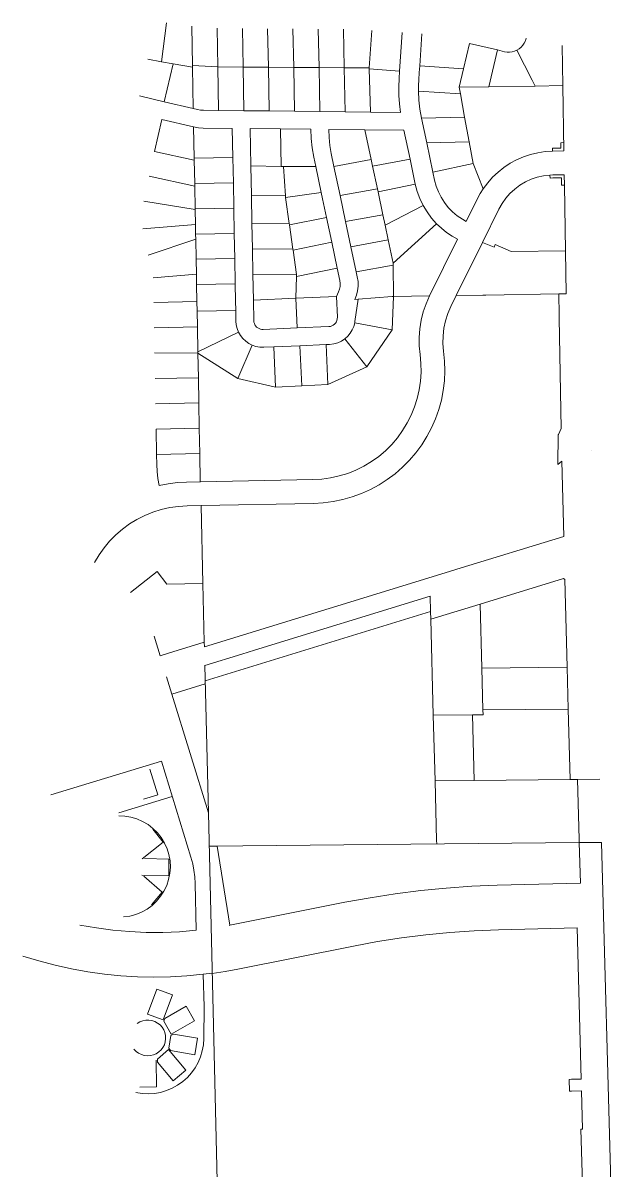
# Model space of a CAD drawing. Header units: feet. Extents: x 865220 to 2841409, y -2240498 to 948907.
# Drawn here: x 2826221 to 2828199, y 944802 to 948658 of the extents above; entities that cross this region are included whole.
import ezdxf

# ---------------------------------------------------------------- set-up
doc = ezdxf.new("R2010")
doc.units = ezdxf.units.FT
doc.header["$LTSCALE"] = 0.015
doc.header["$MEASUREMENT"] = 0
doc.layers.add('Dakota County Parcels', color=7, linetype='Continuous')

msp = doc.modelspace()

# ---------------------------------------------------------------- linework, layer by layer
at = {"layer": 'Dakota County Parcels', "lineweight": 5}
for p, q in [((2826686.3, 948528.2), (2826703.6, 948658.4)), ((2826790.2, 948515.2), (2826787.9, 948647.2)), ((2826875.3, 948510.8), (2826872.9, 948640.4)), ((2826960.3, 948510.2), (2826957.9, 948639.7)), ((2827045.3, 948509.6), (2827042.9, 948639.1)), ((2827130.4, 948509), (2827127.9, 948638.5)), ((2827215.4, 948508.4), (2827212.9, 948637.9)), ((2827300.4, 948507.8), (2827298, 948637.2)), ((2827383.6, 948507.2), (2827393.2, 948633)), ((2827486.2, 948496.7), (2827494.9, 948626.1)), ((2827553.5, 948514.4), (2827560.7, 948621.4)), ((2827701.1, 948504.4), (2827721.2, 948589.6)), ((2827721.2, 948589.6), (2827814.6, 948567.5)), ((2827785.3, 948443.7), (2827814.6, 948567.5)), ((2827814.6, 948567.5), (2827838.7, 948561.8)), ((2828034.2, 948447.8), (2828031.9, 948582.7)), ((2826640.8, 948536.2), (2826686.3, 948528.2)), ((2826686.3, 948528.2), (2826725.6, 948521.3)), ((2826695.7, 948393.3), (2826725.6, 948521.3)), ((2826725.6, 948521.3), (2826790.5, 948509.9)), ((2826790.2, 948515.2), (2826875.3, 948510.8)), ((2826790.5, 948509.9), (2826790.2, 948515.2)), ((2827552, 948492.3), (2827553.5, 948514.4)), ((2827553.5, 948514.4), (2827701.1, 948504.4)), ((2826793.1, 948370.6), (2826790.5, 948509.9)), ((2826878.1, 948364.2), (2826875.3, 948510.8)), ((2826875.3, 948510.8), (2826960.3, 948510.2)), ((2826963.1, 948363.3), (2826960.3, 948510.2)), ((2826960.3, 948510.2), (2827045.3, 948509.6)), ((2827048.1, 948362.4), (2827045.3, 948509.6)), ((2827045.3, 948509.6), (2827130.4, 948509)), ((2827133.1, 948361.5), (2827130.4, 948509)), ((2827130.4, 948509), (2827215.4, 948508.4)), ((2827218.2, 948360.6), (2827215.4, 948508.4)), ((2827215.4, 948508.4), (2827300.4, 948507.8)), ((2827300.4, 948507.8), (2827383.6, 948507.2)), ((2827303.2, 948359.7), (2827300.4, 948507.8)), ((2827383.3, 948503.6), (2827383.6, 948507.2)), ((2827383.3, 948503.6), (2827486.2, 948496.7)), ((2827388.2, 948358.9), (2827383.3, 948503.6)), ((2827484.5, 948471.7), (2827486.2, 948496.7)), ((2827550.4, 948467.3), (2827552, 948492.3)), ((2827686.3, 948442), (2827701.1, 948504.4)), ((2827686.3, 948442), (2827785.3, 948443.7)), ((2827686.3, 948442), (2827690.3, 948420)), ((2827785.3, 948443.7), (2827941.2, 948446.3)), ((2827941.2, 948446.3), (2828034.2, 948447.8)), ((2828037.8, 948227.9), (2828034.2, 948447.8)), ((2826612, 948412.8), (2826695.7, 948393.3)), ((2827549.3, 948429.4), (2827690.3, 948420)), ((2827690.3, 948420), (2827704.4, 948341.7)), ((2826695.7, 948393.3), (2826793.1, 948370.6)), ((2826793.1, 948370.6), (2826807.7, 948367.1)), ((2826827.2, 948364.7), (2826878.1, 948364.2)), ((2826878.1, 948364.2), (2826963.1, 948363.3)), ((2826963.1, 948363.3), (2827048.1, 948362.4)), ((2827048.1, 948362.4), (2827133.1, 948361.5)), ((2827133.1, 948361.5), (2827218.2, 948360.6)), ((2827218.2, 948360.6), (2827303.2, 948359.7)), ((2827303.2, 948359.7), (2827388.2, 948358.9)), ((2827388.2, 948358.9), (2827489, 948357.8)), ((2826663.4, 948226.7), (2826687.2, 948333.7)), ((2826687.2, 948333.7), (2826794.3, 948308.7)), ((2827559.5, 948338), (2827704.4, 948341.7)), ((2827559.5, 948338), (2827577.1, 948254.9)), ((2827704.4, 948341.7), (2827719.5, 948258.5)), ((2826796.3, 948203.7), (2826794.3, 948308.7)), ((2826924.2, 948303.7), (2826826.6, 948304.7)), ((2826926.1, 948206), (2826924.2, 948303.7)), ((2826986.6, 948178.1), (2826984.2, 948303.1)), ((2826984.2, 948303.1), (2827086.2, 948302)), ((2827088.6, 948175.5), (2827086.2, 948302)), ((2827086.2, 948302), (2827188.3, 948301)), ((2827248.3, 948300.3), (2827369.5, 948299.1)), ((2827369.5, 948299.1), (2827500.6, 948297.7)), ((2827369.5, 948299.1), (2827390.6, 948198.9)), ((2827500.6, 948297.7), (2827521.3, 948199.9)), ((2827577.1, 948254.9), (2827719.5, 948258.5)), ((2827577.1, 948254.9), (2827597.8, 948157.1)), ((2827719.5, 948258.5), (2827732.7, 948185.6)), ((2828027.6, 948237.8), (2828027.3, 948255.8)), ((2826663.4, 948226.7), (2826796.4, 948197.2)), ((2826796.3, 948203.7), (2826926.1, 948206)), ((2826796.4, 948197.2), (2826796.3, 948203.7)), ((2826927.7, 948121), (2826926.1, 948206)), ((2827197.6, 948207.5), (2827204.3, 948175.8)), ((2827256.3, 948219.9), (2827265.5, 948176.1)), ((2827999.6, 948237.3), (2828027.6, 948237.8)), ((2827999.7, 948227.3), (2827999.6, 948237.3)), ((2827999.7, 948227.3), (2828037.8, 948227.9)), ((2826797.9, 948118.7), (2826796.4, 948197.2)), ((2826988.5, 948078), (2826986.6, 948178.1)), ((2826986.6, 948178.1), (2827088.6, 948175.5)), ((2827088.6, 948175.5), (2827095.8, 948175.5)), ((2827095.8, 948175.5), (2827204.3, 948175.8)), ((2827102.6, 948076.9), (2827095.8, 948175.5)), ((2827204.3, 948175.8), (2827222.9, 948087.8)), ((2827265.5, 948176.1), (2827390.6, 948198.9)), ((2827265.5, 948176.1), (2827286.2, 948078.3)), ((2827390.6, 948198.9), (2827395.4, 948176.5)), ((2827395.4, 948176.5), (2827521.3, 948199.9)), ((2827395.4, 948176.5), (2827411.3, 948101.1)), ((2827521.3, 948199.9), (2827538.8, 948116.7)), ((2827597.8, 948157.1), (2827732.7, 948185.6)), ((2827732.7, 948185.6), (2827767.1, 948101)), ((2826645, 948143.7), (2826798, 948109.8)), ((2827597.8, 948157.1), (2827603.5, 948130.2)), ((2827991.1, 948146.9), (2828001.1, 948147.3)), ((2827991.7, 948136.9), (2827991.1, 948146.9)), ((2827991.7, 948136.9), (2828001.2, 948137.3)), ((2828001.1, 948147.3), (2828039.2, 948148)), ((2828029.8, 948112.8), (2828029.4, 948137.8)), ((2828039.8, 948113), (2828039.2, 948148)), ((2826797.9, 948118.7), (2826927.7, 948121)), ((2826798, 948109.8), (2826797.9, 948118.7)), ((2826799.5, 948033.7), (2826798, 948109.8)), ((2826929.3, 948036), (2826927.7, 948121)), ((2827103.3, 948071.9), (2827222.9, 948087.8)), ((2827222.9, 948087.8), (2827227.2, 948067.5)), ((2827286.2, 948078.3), (2827411.3, 948101.1)), ((2827411.3, 948101.1), (2827413.6, 948090.2)), ((2827413.6, 948090.2), (2827413.7, 948090.3)), ((2827413.7, 948090.3), (2827538.8, 948116.7)), ((2827430, 948013.3), (2827413.7, 948090.3)), ((2828029.8, 948112.8), (2828039.8, 948113)), ((2828043.5, 947892.5), (2828039.8, 948113)), ((2826627, 948059.7), (2826799.5, 948031.3)), ((2826990.2, 947985), (2826988.5, 948078)), ((2826988.5, 948078), (2827102.6, 948076.9)), ((2827103.3, 948071.9), (2827102.6, 948076.9)), ((2827115.7, 947983.7), (2827103.3, 948071.9)), ((2827227.2, 948067.5), (2827240.5, 948004.6)), ((2827286.2, 948078.3), (2827304.8, 947990.5)), ((2827709.8, 947990.5), (2827747.9, 948067.7)), ((2826799.5, 948033.7), (2826929.3, 948036)), ((2826799.5, 948031.3), (2826799.5, 948033.7)), ((2826800.5, 947981.3), (2826799.5, 948031.3)), ((2826930.9, 947951), (2826929.3, 948036)), ((2827430, 948013.3), (2827304.8, 947990.5)), ((2827430, 948013.3), (2827437.3, 947978.6)), ((2827437.3, 947978.6), (2827565, 948045)), ((2827764.5, 947920.6), (2827819.6, 948032.4)), ((2826623.3, 947966.6), (2826800.5, 947981.3)), ((2826801.1, 947948.7), (2826800.5, 947981.3)), ((2826990.2, 947985), (2827115.7, 947983.7)), ((2826991.9, 947899), (2826990.2, 947985)), ((2827116.3, 947979.3), (2827115.7, 947983.7)), ((2827240.5, 948004.6), (2827116.3, 947979.3)), ((2827127.8, 947897.6), (2827116.3, 947979.3)), ((2827240.5, 948004.6), (2827258.1, 947921.1)), ((2827304.8, 947990.5), (2827322.7, 947905.8)), ((2827437.3, 947978.6), (2827447.9, 947928.7)), ((2827464.4, 947850.7), (2827610.4, 947983.3)), ((2827696.8, 947998.4), (2827709.8, 947990.5)), ((2826801.1, 947948.7), (2826930.9, 947951)), ((2826801.4, 947931), (2826801.1, 947948.7)), ((2826932.5, 947866.1), (2826930.9, 947951)), ((2827662.5, 947942), (2827680.5, 947931)), ((2826641.6, 947877.5), (2826801.4, 947931)), ((2826802.7, 947863.8), (2826801.4, 947931)), ((2826991.9, 947899), (2827127.8, 947897.6)), ((2826993.5, 947814), (2826991.9, 947899)), ((2827128.2, 947894.6), (2827127.8, 947897.6)), ((2827258.1, 947921.1), (2827128.2, 947894.6)), ((2827139.7, 947812.5), (2827128.2, 947894.6)), ((2827258.1, 947921.1), (2827276.6, 947833.7)), ((2827447.9, 947928.7), (2827322.7, 947905.8)), ((2827322.7, 947905.8), (2827340.6, 947821.1)), ((2827447.9, 947928.7), (2827464.4, 947850.7)), ((2827586.5, 947740.4), (2827680.5, 947931)), ((2827676.4, 947741.9), (2827764.5, 947920.6)), ((2827764.5, 947920.6), (2827803.1, 947904.9)), ((2827803.1, 947904.9), (2827806.8, 947913.1)), ((2827806.8, 947913.1), (2827860.6, 947889.6)), ((2826802.7, 947863.8), (2826932.5, 947866.1)), ((2826803.7, 947813.9), (2826802.7, 947863.8)), ((2826934.1, 947781.1), (2826932.5, 947866.1)), ((2827860.6, 947889.6), (2828043.5, 947892.5)), ((2828045.9, 947748.1), (2828043.5, 947892.5)), ((2827276.6, 947833.7), (2827139.5, 947805.7)), ((2827276.6, 947833.7), (2827285.5, 947792)), ((2827464.4, 947843.7), (2827340.6, 947821.1)), ((2827340.6, 947821.1), (2827344.1, 947804.4)), ((2827464.4, 947850.7), (2827464.4, 947843.7)), ((2827464.4, 947843.7), (2827465.3, 947738.4)), ((2826658.3, 947801.7), (2826803.7, 947813.9)), ((2826804.3, 947778.6), (2826803.7, 947813.9)), ((2826804.3, 947778.6), (2826934.1, 947781.1)), ((2826805.4, 947721.5), (2826804.3, 947778.6)), ((2826935.2, 947724.1), (2826934.1, 947781.1)), ((2826993.5, 947814), (2827139.7, 947812.5)), ((2826995.1, 947726.7), (2826993.5, 947814)), ((2827137.6, 947733), (2827139.5, 947805.7)), ((2827139.5, 947805.7), (2827139.7, 947812.5)), ((2827273.8, 947738.9), (2827281.1, 947754.4)), ((2827465.3, 947738.4), (2827586.5, 947740.4)), ((2827658.2, 947705.2), (2827676.4, 947742.1)), ((2827676.4, 947742.1), (2827765.2, 947743.5)), ((2827765.2, 947743.5), (2827775.2, 947743.7)), ((2827775.2, 947743.7), (2828020.9, 947747.8)), ((2828020.9, 947747.6), (2828045.9, 947748.1)), ((2828020.9, 947747.8), (2828022.1, 947676)), ((2826660.4, 947718.7), (2826805.4, 947721.5)), ((2826806, 947689.2), (2826805.4, 947721.5)), ((2826935.9, 947691.6), (2826935.2, 947724.1)), ((2826995.1, 947726.7), (2827137.6, 947733)), ((2826996.6, 947657.3), (2826995.1, 947726.7)), ((2827137.6, 947733), (2827273.8, 947738.9)), ((2827142.1, 947632.9), (2827137.6, 947733)), ((2827277, 947668.8), (2827273.8, 947738.9)), ((2827346.8, 947729.6), (2827335.3, 947728.7)), ((2827336.1, 947654.8), (2827346.8, 947729.6)), ((2827461.5, 947738.3), (2827346.8, 947729.6)), ((2827461.2, 947626.1), (2827465.3, 947738.4)), ((2827461.5, 947738.3), (2827465.3, 947738.4)), ((2826806, 947689.2), (2826935.9, 947691.6)), ((2826807, 947636.5), (2826806, 947689.2)), ((2826935.9, 947691.6), (2826936.6, 947656.1)), ((2828022.1, 947676), (2828022.2, 947666)), ((2828022.2, 947666), (2828028.4, 947295)), ((2826662.1, 947633.7), (2826807, 947636.5)), ((2826808.6, 947552.9), (2826807, 947636.5)), ((2827027.9, 947627.9), (2827142.1, 947632.9)), ((2827142.1, 947632.9), (2827248.4, 947637.5)), ((2827335.4, 947650.5), (2827336.1, 947654.8)), ((2827461.2, 947626.1), (2827335.4, 947650.5)), ((2827376.4, 947502.7), (2827461.2, 947626.1)), ((2826808.6, 947552.9), (2826945.5, 947618.8)), ((2827376.4, 947502.7), (2827302.6, 947596.7)), ((2826663.3, 947548.8), (2826808.7, 947548.7)), ((2826808.7, 947548.7), (2826808.6, 947552.9)), ((2826808.7, 947548.7), (2826942.5, 947462.6)), ((2826810.2, 947465.7), (2826808.7, 947548.7)), ((2826942.5, 947462.6), (2826991, 947575.2)), ((2827030.5, 947567.9), (2827063.5, 947569.4)), ((2827063.5, 947569.4), (2827151.4, 947573.2)), ((2827069.4, 947434.1), (2827063.5, 947569.4)), ((2827151.4, 947573.2), (2827239.3, 947577.1)), ((2827157.3, 947438.2), (2827151.4, 947573.2)), ((2827239.3, 947577.1), (2827251, 947577.6)), ((2827245.2, 947442.3), (2827239.3, 947577.1)), ((2827245.2, 947442.3), (2827376.4, 947502.7)), ((2826810.2, 947465.7), (2826664.9, 947462.9)), ((2826810.2, 947465.7), (2826811.8, 947380.7)), ((2826942.5, 947462.6), (2827069.4, 947434.1)), ((2827069.4, 947434.1), (2827157.3, 947438.2)), ((2827157.3, 947438.2), (2827245.2, 947442.3)), ((2826811.8, 947380.7), (2826666.5, 947377.9)), ((2826811.8, 947380.7), (2826813.4, 947295.7)), ((2826813.4, 947295.7), (2826668.1, 947292.9)), ((2826669.7, 947208), (2826668.1, 947292.9)), ((2826813.4, 947295.7), (2826815, 947210.7)), ((2828023.8, 947284.9), (2828019.3, 947274.9)), ((2828028.4, 947295), (2828023.8, 947284.9)), ((2828018.9, 947274.1), (2828017.1, 947174.2)), ((2828019.3, 947274.9), (2828018.9, 947274.1)), ((2826815, 947210.7), (2826669.7, 947208)), ((2826670.4, 947173.8), (2826669.7, 947208)), ((2826815, 947210.7), (2826816.8, 947115.8)), ((2828129.7, 947219.3), (2828129.7, 947219.3)), ((2828017.1, 947174.2), (2828030.6, 947184.9)), ((2828030.6, 947184.9), (2828037.3, 946932.1)), ((2826817.3, 947115.8), (2827195.2, 947123)), ((2826816.8, 947115.8), (2826770.8, 947114.9)), ((2826816.8, 947115.8), (2826817.3, 947115.8)), ((2826819.2, 947035.8), (2826772.3, 947035)), ((2826819.2, 947035.8), (2827196.7, 947043)), ((2826825.4, 946774.2), (2826819.2, 947035.8)), ((2828037.3, 946932.1), (2827678.1, 946821.8)), ((2827668.5, 946818.8), (2826830.5, 946561.3)), ((2827678.1, 946821.8), (2827668.5, 946818.8)), ((2826671.5, 946813.7), (2826582.1, 946744)), ((2826704.7, 946771.3), (2826671.5, 946813.7)), ((2828036.7, 946790.7), (2827756.6, 946704.7)), ((2828036.7, 946790.7), (2828041.1, 946787.6)), ((2828041.1, 946787.6), (2828048.9, 946492.3)), ((2826825.4, 946774.2), (2826704.7, 946771.3)), ((2826830.1, 946577), (2826825.4, 946774.2)), ((2827589.9, 946679.6), (2827588.6, 946731)), ((2827756.6, 946704.7), (2827590.6, 946653.7)), ((2827756.6, 946704.7), (2827762.4, 946489.5)), ((2826833.2, 946447.1), (2827589.9, 946679.6)), ((2827590.6, 946653.7), (2827589.9, 946679.6)), ((2827599.2, 946330.7), (2827590.6, 946653.7)), ((2826661.5, 946596.6), (2826681.6, 946531.2)), ((2826830.5, 946561.3), (2826830.1, 946577)), ((2826843.9, 946003.1), (2826832, 946499)), ((2827762.4, 946489.5), (2828048.9, 946492.3)), ((2827762.4, 946489.5), (2827766.1, 946348.6)), ((2828048.9, 946492.3), (2828052.7, 946351.4)), ((2826721.2, 946402.2), (2826833.5, 946436.7)), ((2827766.1, 946348.6), (2828052.7, 946351.4)), ((2828052.7, 946351.4), (2828059, 946114.5)), ((2827599.2, 946330.7), (2827731, 946332)), ((2827605, 946110.1), (2827599.2, 946330.7)), ((2827731, 946332), (2827766.5, 946332.3)), ((2827731, 946332), (2827736.9, 946111.4)), ((2827766.1, 946348.6), (2827766.5, 946332.3)), ((2826314.5, 946062.8), (2826685.9, 946176.9)), ((2826685.9, 946176.9), (2826785.3, 945853.3)), ((2826673.7, 946063.3), (2826647.3, 946149.3)), ((2827736.9, 946111.4), (2827605, 946110.1)), ((2827605, 946110.1), (2827610.3, 945910.2)), ((2828059, 946114.5), (2827736.9, 946111.4)), ((2828084, 946114.8), (2828059, 946114.5)), ((2828159, 946115.5), (2828084, 946114.8)), ((2828089.3, 945914.8), (2828084, 946114.8)), ((2826543.4, 946002.4), (2826722.6, 946057.4)), ((2826625.9, 946048.6), (2826673.7, 946063.3)), ((2826878, 944574.5), (2826843.9, 946003.1)), ((2826657, 945947.7), (2826692.1, 945904.1)), ((2826692.1, 945904.1), (2826622, 945847.7)), ((2828089.6, 945902.8), (2826846.5, 945890.7)), ((2826846.5, 945890.7), (2826873.2, 945890.9)), ((2826873.2, 945890.9), (2826915.8, 945624.8)), ((2827610.3, 945910.2), (2827610.7, 945898.2)), ((2828089.6, 945902.8), (2828089.3, 945914.8)), ((2828089.6, 945902.8), (2828164.6, 945903.6)), ((2828093.2, 945766.9), (2828089.6, 945902.8)), ((2828199.5, 944587.8), (2828164.6, 945903.6)), ((2826629.2, 945848.9), (2826711.5, 945847.4)), ((2826710.5, 945791.4), (2826711.5, 945847.4)), ((2826710.5, 945791.4), (2826620.6, 945793.1)), ((2826689.2, 945735.7), (2826627, 945789.4)), ((2826652.6, 945693.4), (2826689.2, 945735.7)), ((2826799.5, 945765.6), (2826803.3, 945608.2)), ((2826915.8, 945624.8), (2827302.3, 945702)), ((2826913.4, 945624.4), (2826915.8, 945624.8)), ((2827818.2, 945609.6), (2828082.2, 945616.6)), ((2828095.7, 945107.9), (2828082.2, 945616.6)), ((2826942.8, 945477.3), (2827331.6, 945554.9)), ((2826826.6, 945459.9), (2826856.7, 945463.6)), ((2826829.4, 945350.4), (2826826.8, 945459.9)), ((2826639.9, 945326), (2826670.9, 945410.5)), ((2826670.9, 945410.5), (2826723.5, 945391.2)), ((2826723.5, 945391.2), (2826692.5, 945306.7)), ((2826697.9, 945311.3), (2826769.5, 945352.4)), ((2826769.5, 945352.4), (2826797.4, 945303.8)), ((2826828.4, 945244.1), (2826829.4, 945350.4)), ((2826692.5, 945306.7), (2826639.9, 945326)), ((2826694.6, 945302.2), (2826697.9, 945311.3)), ((2826719.4, 945259), (2826694.6, 945302.2)), ((2826797.4, 945303.8), (2826719.4, 945259)), ((2826710.5, 945211.8), (2826718, 945254.2)), ((2826718, 945254.2), (2826726.7, 945259.2)), ((2826726.7, 945259.2), (2826807.7, 945244.9)), ((2826807.7, 945244.9), (2826798, 945189.7)), ((2826672.5, 945174.9), (2826710.2, 945206.8)), ((2826710.2, 945206.8), (2826768.3, 945138.1)), ((2826717.1, 945204), (2826710.5, 945211.8)), ((2826798, 945189.7), (2826717.1, 945204)), ((2826669.8, 945081.2), (2826669, 945171.2)), ((2826672.6, 945164.5), (2826672.5, 945174.9)), ((2826725.5, 945101.9), (2826672.6, 945164.5)), ((2826768.3, 945138.1), (2826725.5, 945101.9)), ((2826613.8, 945080.7), (2826669.8, 945081.2)), ((2828055.7, 945106.8), (2828062.9, 945107)), ((2828056.7, 945066.8), (2828055.7, 945106.8)), ((2828062.9, 945107), (2828095.7, 945107.9)), ((2828063.9, 945067), (2828056.7, 945066.8)), ((2828096.7, 945067.9), (2828063.9, 945067)), ((2828100.1, 944939.1), (2828096.7, 945067.9)), ((2828095.1, 944939), (2828100.1, 944939.1)), ((2828104.5, 944586.9), (2828095.1, 944939))]:
    msp.add_line(p, q, dxfattribs=at)
for points in [[(2827879.8, 948566.8), (2827887.3, 948571.3), (2827894.1, 948577), (2827900, 948583.5), (2827904.9, 948590.9), (2827908.6, 948598.8), (2827911.1, 948607.3)], [(2827838.7, 948561.8), (2827847.1, 948560.5), (2827855.5, 948560.3), (2827863.9, 948561.3), (2827872, 948563.5), (2827879.8, 948566.8)], [(2827879.8, 948566.8), (2827931.1, 948466.1), (2827941.2, 948446.3)], [(2827484.5, 948471.7), (2827483.4, 948443.2), (2827483.7, 948414.7), (2827485.6, 948386.2), (2827489, 948357.8)], [(2827550.4, 948467.3), (2827549.5, 948448.4), (2827549.3, 948429.4)], [(2827549.3, 948429.4), (2827550.7, 948398.8), (2827554.1, 948368.3), (2827559.5, 948338)], [(2826807.7, 948367.1), (2826817.4, 948365.4), (2826827.2, 948364.7)], [(2826794.3, 948308.7), (2826810.3, 948305.8), (2826826.6, 948304.7)], [(2827188.3, 948301), (2827189.1, 948269.6), (2827192.2, 948238.4), (2827197.6, 948207.5)], [(2827248.3, 948300.3), (2827249, 948273.4), (2827251.7, 948246.5), (2827256.3, 948219.9)], [(2828027.3, 948255.8), (2828037.3, 948255.9), (2828037.3, 948255.9)], [(2827767.1, 948101), (2827782, 948121.1), (2827798.6, 948139.9), (2827816.7, 948157.1), (2827836.3, 948172.6), (2827857.1, 948186.5), (2827879.1, 948198.4), (2827902, 948208.4), (2827925.7, 948216.3), (2827950, 948222.1), (2827974.8, 948225.8), (2827999.7, 948227.3)], [(2827603.5, 948130.2), (2827608.8, 948110.1), (2827616.2, 948090.7), (2827625.4, 948072.2), (2827636.5, 948054.6), (2827649.4, 948038.3), (2827663.8, 948023.4), (2827679.7, 948010), (2827696.8, 947998.4)], [(2827819.6, 948032.4), (2827830.2, 948051.2), (2827842.6, 948068.8), (2827856.8, 948085.1), (2827872.7, 948099.7), (2827890, 948112.6), (2827908.5, 948123.7), (2827928.2, 948132.7), (2827948.6, 948139.6), (2827969.6, 948144.4), (2827991.1, 948146.9)], [(2828001.2, 948137.3), (2828001.2, 948137.3), (2828029.4, 948137.8)], [(2827538.8, 948116.7), (2827545.3, 948092), (2827554.1, 948068.1), (2827565, 948045)], [(2827747.9, 948067.7), (2827756.9, 948084.7), (2827767.1, 948101)], [(2827565, 948045), (2827578.2, 948023.1), (2827593.4, 948002.4), (2827610.4, 947983.3)], [(2827610.4, 947983.3), (2827626.6, 947968.1), (2827644, 947954.3), (2827662.5, 947942)], [(2827281.1, 947754.4), (2827284.5, 947763.4), (2827286.3, 947772.8), (2827286.7, 947782.4), (2827285.5, 947792)], [(2827344.1, 947804.4), (2827346.4, 947789), (2827346.6, 947773.5), (2827344.8, 947758.1), (2827341, 947743.1), (2827335.3, 947728.7)], [(2827554.7, 947543.6), (2827551.9, 947572.4), (2827551.7, 947601.3), (2827553.8, 947630.1), (2827558.5, 947658.6), (2827565.5, 947686.6), (2827574.8, 947714), (2827586.5, 947740.4)], [(2827658.2, 947705.2), (2827648, 947681.5), (2827640.1, 947656.9), (2827634.8, 947631.7), (2827631.9, 947606.1), (2827631.6, 947580.3), (2827633.9, 947554.6)], [(2827248.4, 947637.5), (2827253.5, 947638.2), (2827258.5, 947639.8), (2827263.2, 947642.2), (2827267.3, 947645.4), (2827270.8, 947649.3), (2827273.6, 947653.7), (2827275.6, 947658.5), (2827276.8, 947663.6), (2827277, 947668.8)], [(2826936.6, 947656.1), (2826937.7, 947643.3), (2826940.7, 947630.8), (2826945.5, 947618.8)], [(2826996.6, 947657.3), (2826997, 947652.5), (2826998.2, 947647.9), (2827000.2, 947643.5), (2827002.8, 947639.5), (2827006, 947636), (2827009.7, 947633), (2827013.9, 947630.6), (2827018.4, 947629), (2827023.1, 947628), (2827027.9, 947627.9)], [(2827302.6, 947596.7), (2827312.1, 947605.4), (2827320.3, 947615.3), (2827327, 947626.2), (2827332.1, 947638), (2827335.4, 947650.5)], [(2826945.5, 947618.8), (2826951.9, 947607.6), (2826959.8, 947597.5), (2826969.1, 947588.6), (2826979.5, 947581.1), (2826991, 947575.2)], [(2827251, 947577.6), (2827264.9, 947579.3), (2827278.3, 947583.1), (2827291, 947589), (2827302.6, 947596.7)], [(2826991, 947575.2), (2827003.7, 947570.8), (2827017, 947568.4), (2827030.5, 947567.9)], [(2827196.7, 947043), (2827229.7, 947044.8), (2827262.5, 947049.1), (2827294.9, 947055.7), (2827326.7, 947064.7), (2827357.7, 947076.1), (2827387.8, 947089.6), (2827416.9, 947105.4), (2827444.7, 947123.2), (2827471.1, 947143), (2827496.1, 947164.7), (2827519.3, 947188.2), (2827540.8, 947213.3), (2827560.3, 947239.9), (2827577.9, 947267.9), (2827593.4, 947297.1), (2827606.6, 947327.4), (2827617.6, 947358.6), (2827626.3, 947390.4), (2827632.7, 947422.9), (2827636.6, 947455.7), (2827638.1, 947488.7), (2827637.2, 947521.7), (2827633.9, 947554.6)], [(2827195.2, 947123), (2827224.9, 947124.7), (2827254.4, 947128.9), (2827283.4, 947135.4), (2827311.9, 947144.2), (2827339.5, 947155.3), (2827366.1, 947168.5), (2827391.6, 947183.9), (2827415.8, 947201.2), (2827438.5, 947220.4), (2827459.6, 947241.4), (2827478.9, 947264), (2827496.3, 947288.1), (2827511.8, 947313.6), (2827525.2, 947340.2), (2827536.4, 947367.7), (2827545.3, 947396.1), (2827551.9, 947425.1), (2827556.2, 947454.6), (2827558.1, 947484.3), (2827557.6, 947514), (2827554.7, 947543.6)], [(2826678.5, 947103.4), (2826674.3, 947126.6), (2826671.6, 947150.1), (2826670.4, 947173.8)], [(2826770.8, 947114.9), (2826739.8, 947113.2), (2826709, 947109.4), (2826678.5, 947103.4)], [(2826772.3, 947035), (2826743, 947033.2), (2826713.9, 947029.1), (2826685.3, 947022.6), (2826657.3, 947013.8), (2826630.1, 947002.7), (2826603.9, 946989.5), (2826578.8, 946974.1), (2826555.1, 946956.8), (2826532.9, 946937.6), (2826512.3, 946916.7), (2826493.5, 946894.1), (2826476.6, 946870.1), (2826461.7, 946844.8)], [(2826832, 946497.8), (2826956.3, 946536.1), (2826999.2, 946549.3), (2827588.6, 946731)], [(2826830.1, 946576.9), (2826826.1, 946575.7), (2826713.1, 946540.9), (2826681.6, 946531.2)], [(2826703.6, 946459.6), (2826721.2, 946402.2), (2826843.9, 946003.1)], [(2826558.9, 945652.9), (2826579.8, 945655.8), (2826600, 945661.2), (2826619.5, 945669.1), (2826637.9, 945679.3), (2826654.8, 945691.7), (2826670.1, 945706.1), (2826683.5, 945722.3), (2826694.8, 945740), (2826703.8, 945759), (2826710.4, 945778.9), (2826714.5, 945799.5), (2826716.1, 945820.5), (2826715, 945841.5), (2826711.4, 945862.2), (2826705.2, 945882.2), (2826696.6, 945901.4), (2826685.7, 945919.4), (2826672.7, 945935.8), (2826657.7, 945950.6), (2826641.1, 945963.4), (2826623, 945974), (2826603.7, 945982.3), (2826583.5, 945988.2), (2826563.6, 945991.5), (2826543.5, 945992.4)], [(2826799.5, 945765.6), (2826798.2, 945787.9), (2826795.4, 945809.9), (2826791.1, 945831.8), (2826785.3, 945853.3)], [(2827814.2, 945759.5), (2827728.3, 945756), (2827642.5, 945750), (2827557, 945741.7), (2827471.7, 945730.9), (2827386.8, 945717.6), (2827302.3, 945702)], [(2827814.2, 945759.5), (2828093.2, 945766.9), (2828093.2, 945766.9)], [(2826412.6, 945625.7), (2826467.8, 945615.8), (2826523.4, 945608.4), (2826579.3, 945603.4), (2826635.3, 945600.9), (2826691.4, 945600.8), (2826747.4, 945603.3), (2826803.3, 945608.2)], [(2827818.2, 945609.6), (2827736.5, 945606.2), (2827655, 945600.6), (2827573.7, 945592.6), (2827492.7, 945582.3), (2827412, 945569.8), (2827331.6, 945554.9)], [(2826221.2, 945521.3), (2826274.9, 945504.9), (2826329.2, 945490.6), (2826384, 945478.4), (2826439.3, 945468.5), (2826494.9, 945460.7), (2826550.1, 945455.2), (2826605.4, 945451.8), (2826660.8, 945450.6), (2826716.3, 945451.5), (2826771.6, 945454.6), (2826826.8, 945459.9)], [(2826856.7, 945462.8), (2826899.9, 945469.4), (2826942.8, 945477.3)], [(2826594, 945208), (2826601.2, 945200.6), (2826609.5, 945194.5), (2826618.8, 945190), (2826628.7, 945187.1), (2826639, 945186), (2826649.3, 945186.6), (2826659.4, 945189), (2826668.8, 945193.1), (2826677.5, 945198.8), (2826685, 945205.9), (2826691.2, 945214.1), (2826696, 945223.3), (2826699, 945233.2), (2826700.3, 945243.4), (2826699.9, 945253.7), (2826697.7, 945263.8), (2826693.8, 945273.4), (2826688.3, 945282.1), (2826681.4, 945289.8), (2826673.2, 945296.2), (2826664.1, 945301.1), (2826654.3, 945304.3), (2826644.1, 945305.8), (2826633.8, 945305.6), (2826623.6, 945303.6), (2826614, 945299.8), (2826605.2, 945294.5)], [(2826600.7, 945062.2), (2826621.3, 945059), (2826642.1, 945058), (2826662.8, 945059.3), (2826683.4, 945063), (2826703.3, 945068.8), (2826722.5, 945076.9), (2826740.7, 945087), (2826757.7, 945099.1), (2826773.2, 945113), (2826787.1, 945128.5), (2826799.2, 945145.4), (2826809.4, 945163.6), (2826817.5, 945182.8), (2826823.4, 945202.8), (2826827, 945223.3), (2826828.4, 945244.1)]]:
    msp.add_lwpolyline(points, dxfattribs=at)

doc.saveas('drawing.dxf')
